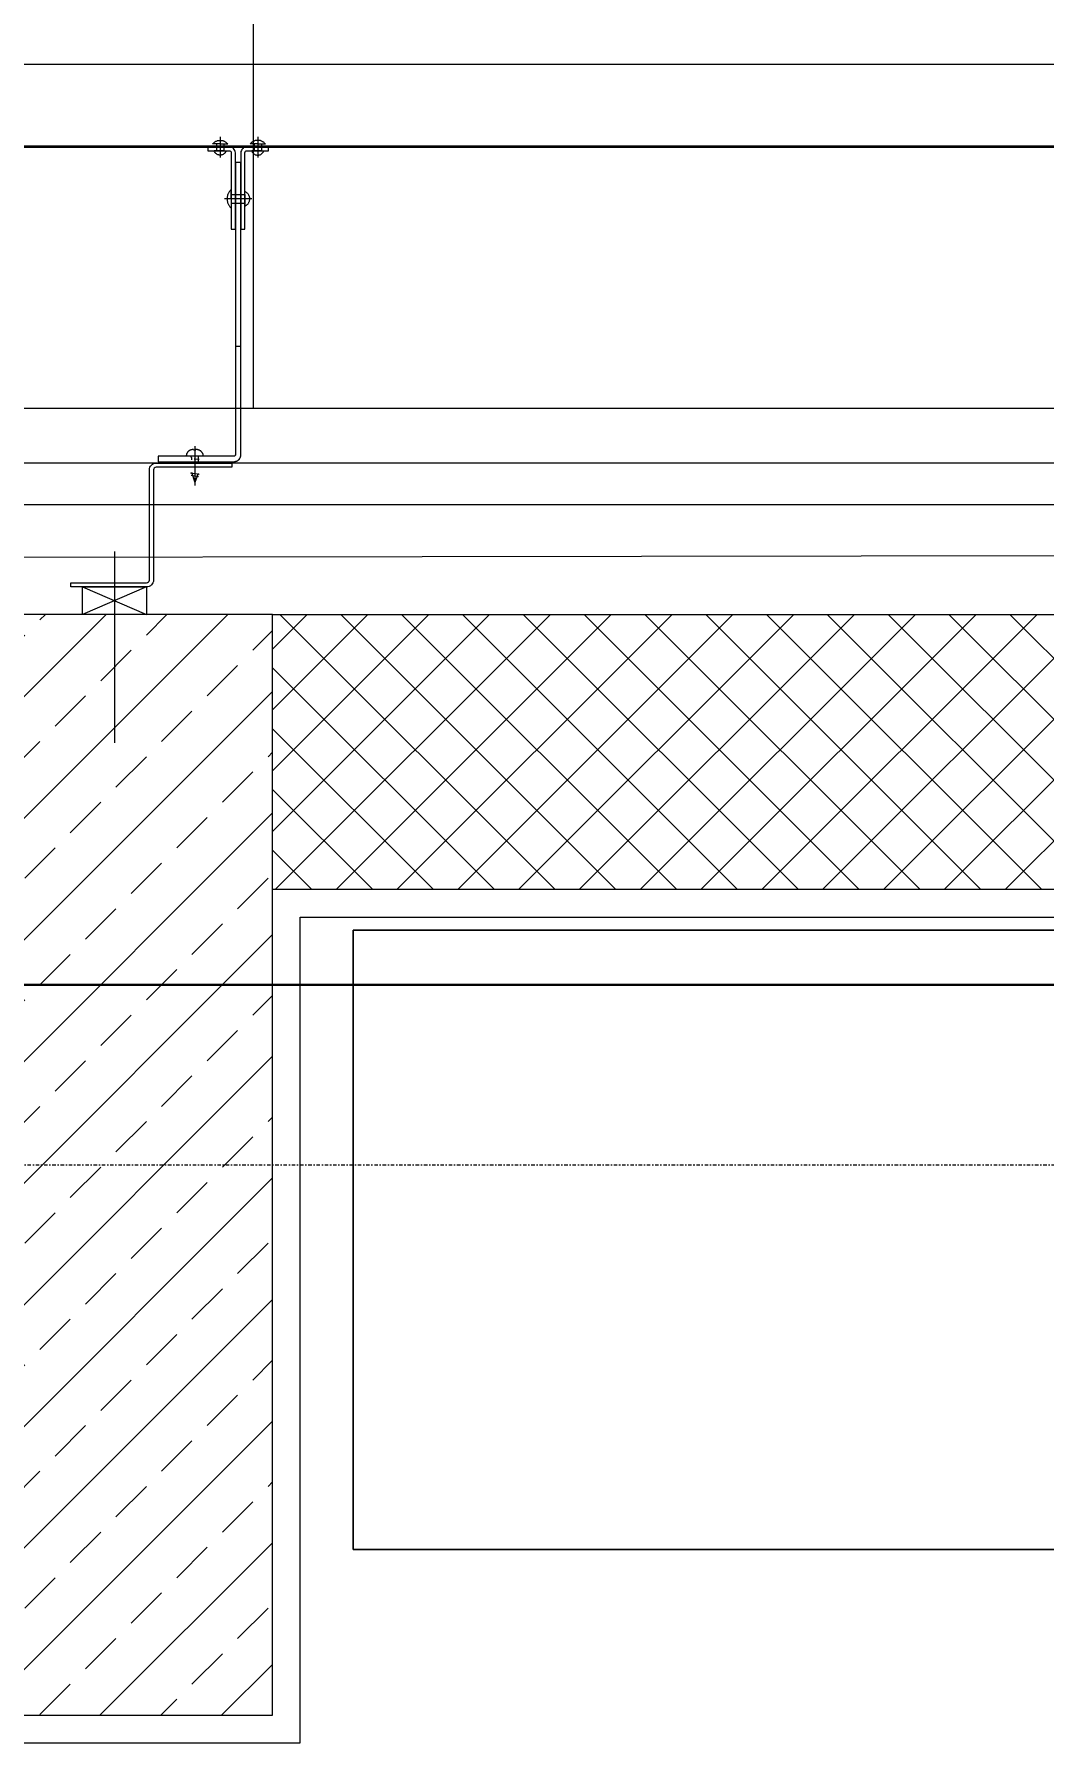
# Model space of a CAD drawing. Extents: x -1439 to 23780, y -1362 to 4476.
# Drawn here: x 2645.2 to 2718.5, y 2743 to 2867.2 of the extents above; entities that cross this region are included whole.
import ezdxf
from ezdxf.enums import TextEntityAlignment as Align

# ---------------------------------------------------------------- set-up
doc = ezdxf.new("R2010")
doc.units = 0
doc.header["$MEASUREMENT"] = 0
doc.linetypes.add('Audi$0$DASHDOT2', pattern=[0.5, 0.25, -0.125, 0, -0.125])
doc.layers.get('0').update_dxf_attribs({"color": 9, "lineweight": 9})
for name, color, linetype, lineweight in [('Audi$0$00', 8, 'Continuous', 9), ('Audi$0$01', 8, 'Continuous', 9), ('Audi$0$05', 8, 'Continuous', 9), ('Audi$0$06D', 8, 'Continuous', 9), ('Audi$0$09W', 8, 'Continuous', 9), ('Audi$0$10', 8, 'Continuous', 9), ('Audi$0$14', 8, 'Continuous', 9), ('Audi$0$22', 8, 'Continuous', 9), ('Audi$0$24', 8, 'Audi$0$DASHDOT2', 9), ('Audi$0$33', 8, 'Audi$0$BATTING', 9), ('E-KABLO', 7, 'Continuous', 30)]:
    doc.layers.add(name, color=color, linetype=linetype, lineweight=lineweight)
doc.styles.add('Audi$0$Arial', font='arial.ttf', dxfattribs={"height": 2.5})
doc.linetypes.add('Audi$0$BATTING', pattern='A,0.0001,-0.1,[134,ltypeshp.shx,S=0.1,R=0,X=-0.1,Y=0],-0.2,[134,ltypeshp.shx,S=0.1,R=180,X=0.1,Y=0],-0.1', length=0.4001)

# ---------------------------------------------------------------- blocks, each defined once
blk = doc.blocks.new('Audi$0$0_wallno')
blk.add_lwpolyline([(-7.84, 1.5), (7.942, 1.5), (7.942, -1.5), (-7.84, -1.5)], close=True)
blk.add_lwpolyline([(7.942, 0), (16.132, 0)])
at = {"style": 'Audi$0$Arial'}
blk.add_attdef('GENISLIK', text='', height=2, dxfattribs=at).set_placement((8.442, 0), align=Align.BOTTOM_LEFT)
blk.add_attdef('DUVARNO', text='', height=2, dxfattribs=at).set_placement((0, 0), align=Align.MIDDLE_CENTER)
blk.add_attdef('YUKSEKLIK', text='', height=2, dxfattribs=at).set_placement((8.442, -0.5), align=Align.TOP_LEFT)
blk = doc.blocks.new('Audi$0$Group-41-1')
for p, q in [((384804.5645, 69162.035), (384804.5645, 69161.585)), ((384805.1779, 69162.035), (384804.5645, 69162.035)), ((384805.1779, 69161.585), (384805.1779, 69162.035)), ((384804.5645, 69161.585), (384805.1779, 69161.585))]:
    blk.add_line(p, q)
at = {"flags": 128}
blk.add_lwpolyline([(384804.5645, 69162.035), (384805.1779, 69162.035), (384805.1779, 69161.585), (384804.5645, 69161.585)], close=True, dxfattribs=at)
blk = doc.blocks.new('Audi$0$Group-42-1')
at = {"layer": 'Audi$0$05', "color": 7}
blk.add_blockref('Audi$0$Group-41-1', (-1.2267, 0), dxfattribs=at)
blk = doc.blocks.new('Audi$0$p-kolon_80x80')
at = {"layer": 'Audi$0$09W'}
h = blk.add_hatch(dxfattribs=at)
h.set_pattern_fill('ANSI33', color=256, scale=25, style=0)
h.set_pattern_definition([(45, (-1222.5, -385), (-4.419417, 4.419417), []), (45, (-1218.0806, -385), (-4.419417, 4.419417), [3.125, -1.5625])])
h.paths.add_polyline_path([(-40, -40), (40, -40), (40, 40), (-40, 40)])
blk.add_lwpolyline([(-40, -40), (40, -40), (40, 40), (-40, 40)], close=True)
blk = doc.blocks.new('Audi$0$P-AKS_AUDI')
at = {"layer": 'Audi$0$24'}
blk.add_lwpolyline([(-3840, 0), (360, 0)], dxfattribs=at)
blk = doc.blocks.new('Audi$0$p- alum kaplama profil')
at = {"lineweight": 13}
blk.add_lwpolyline([(7.12, 12.59), (7.12, 26.49)], dxfattribs=at)
at = {"lineweight": 5}
blk.add_lwpolyline([(9.44, 15.16), (4.79, 15.16), (4.79, 17.16), (9.44, 17.16)], close=True, dxfattribs=at)
for points in [[(4.79, 15.16), (9.44, 17.16)], [(9.44, 15.16), (4.79, 17.16)]]:
    blk.add_lwpolyline(points, dxfattribs=at)
at = {"lineweight": 18}
blk.add_lwpolyline([(4.09, 6.16), (-1.41, 6.16), (-1.41, 6.46), (4.09, 6.46, 0.414214), (4.29, 6.66), (4.29, 14.66, -0.414214), (4.79, 15.16), (10.29, 15.16), (10.29, 14.86), (4.79, 14.86, 0.414214), (4.59, 14.66), (4.59, 6.66, -0.414214)], format="xyb", close=True, dxfattribs=at)
blk.add_lwpolyline([(-2.06, 5.56), (-2.06, -2.34), (-2.06, -15.69), (-1.66, -15.69), (-1.66, -2.34), (-1.66, 5.56), (-1.66, 5.56), (-1.66, 5.57), (-1.66, 5.57), (-1.66, 5.58), (-1.66, 5.58), (-1.65, 5.59), (-1.65, 5.59), (-1.65, 5.59), (-1.65, 5.6), (-1.65, 5.6), (-1.64, 5.61), (-1.64, 5.61), (-1.64, 5.62), (-1.64, 5.62), (-1.63, 5.62), (-1.63, 5.63), (-1.63, 5.63), (-1.62, 5.63), (-1.62, 5.64), (-1.61, 5.64), (-1.61, 5.64), (-1.61, 5.64), (-1.6, 5.65), (-1.6, 5.65), (-1.59, 5.65), (-1.59, 5.65), (-1.58, 5.65), (-1.58, 5.65), (-1.57, 5.66), (-1.57, 5.66), (-1.56, 5.66), (-1.56, 5.66), (3.94, 5.66), (3.94, 6.06), (-1.56, 6.06), (-1.58, 6.06), (-1.61, 6.05), (-1.63, 6.05), (-1.66, 6.05), (-1.68, 6.04), (-1.7, 6.03), (-1.73, 6.03), (-1.75, 6.02), (-1.77, 6.01), (-1.79, 6), (-1.82, 5.99), (-1.84, 5.97), (-1.86, 5.96), (-1.88, 5.94), (-1.89, 5.93), (-1.91, 5.91), (-1.93, 5.89), (-1.95, 5.87), (-1.96, 5.85), (-1.97, 5.83), (-1.99, 5.81), (-2, 5.79), (-2.01, 5.77), (-2.02, 5.75), (-2.03, 5.72), (-2.04, 5.7), (-2.04, 5.68), (-2.05, 5.65), (-2.05, 5.63), (-2.06, 5.61), (-2.06, 5.58)], close=True)
blk.add_lwpolyline([(-1.66, -2.34), (-2.06, -2.34)])
for points in [[(-2.36, -10.84), (-2.36, -16.39), (-2.36, -16.39, -0.414214), (-2.51, -16.54), (-2.51, -16.54), (-4.06, -16.54), (-4.06, -16.84), (-2.51, -16.84), (-2.51, -16.84, 0.414214), (-2.06, -16.39), (-2.06, -10.84)], [(-1.36, -10.84), (-1.66, -10.84), (-1.66, -16.39, 0.414214), (-1.21, -16.84), (-1.21, -16.84), (0.34, -16.84), (0.34, -16.54), (-1.21, -16.54), (-1.21, -16.54, -0.414214), (-1.36, -16.39), (-1.36, -16.39)]]:
    blk.add_lwpolyline(points, format="xyb", close=True)
for points in [[(1.05, 6.91, -10), (1.29, 7.56, -10)], [(1.29, 4.93, -10), (1.29, 7.8, -10)], [(1.53, 6.82, -10), (1.29, 7.56, -10)], [(1.61, 6.87, -10), (0.98, 6.96, -10)], [(1.56, 7.05, -10), (1.02, 7.13, -10)], [(1.29, 6.16, -10), (1.29, 6.26, -10)], [(0.67, 5.66, -10), (1.91, 5.66, -10)], [(0.67, 5.66, -10), (0.67, 5.64, -10), (0.67, 5.62, -10), (0.67, 5.6, -10), (0.68, 5.58, -10), (0.68, 5.56, -10), (0.69, 5.54, -10), (0.69, 5.52, -10), (0.7, 5.5, -10), (0.7, 5.48, -10), (0.71, 5.46, -10), (0.72, 5.45, -10), (0.73, 5.43, -10), (0.74, 5.41, -10), (0.75, 5.4, -10), (0.76, 5.38, -10), (0.77, 5.36, -10), (0.79, 5.35, -10), (0.8, 5.33, -10), (0.81, 5.32, -10), (0.83, 5.31, -10), (0.84, 5.29, -10), (0.86, 5.28, -10), (0.87, 5.27, -10), (0.89, 5.26, -10), (0.91, 5.25, -10), (0.92, 5.24, -10), (0.94, 5.23, -10), (0.96, 5.22, -10), (0.98, 5.21, -10), (1, 5.21, -10), (1.02, 5.2, -10), (1.03, 5.2, -10)], [(0.96, 5.66, -10), (0.97, 5.66, -10), (0.97, 5.66, -10), (0.97, 5.66, -10), (0.98, 5.66, -10), (0.98, 5.66, -10), (0.99, 5.66, -10), (0.99, 5.66, -10), (1, 5.66, -10), (1, 5.67, -10), (1, 5.67, -10), (1.01, 5.67, -10), (1.01, 5.67, -10), (1.01, 5.67, -10), (1.02, 5.68, -10), (1.02, 5.68, -10), (1.02, 5.68, -10), (1.03, 5.69, -10), (1.03, 5.69, -10), (1.03, 5.69, -10), (1.04, 5.7, -10), (1.04, 5.7, -10), (1.04, 5.7, -10), (1.04, 5.71, -10), (1.04, 5.71, -10), (1.05, 5.72, -10), (1.05, 5.72, -10), (1.05, 5.72, -10), (1.05, 5.73, -10), (1.05, 5.73, -10), (1.05, 5.74, -10), (1.05, 5.74, -10), (1.05, 5.75, -10)], [(1.33, 5.85, -10), (0.98, 5.88, -10)], [(1.03, 5.2, -10), (1.04, 5.2, -10), (1.05, 5.19, -10), (1.05, 5.19, -10), (1.06, 5.19, -10), (1.06, 5.19, -10), (1.07, 5.19, -10), (1.07, 5.19, -10), (1.08, 5.19, -10), (1.08, 5.19, -10), (1.09, 5.19, -10), (1.09, 5.18, -10), (1.1, 5.18, -10), (1.1, 5.18, -10), (1.11, 5.18, -10), (1.11, 5.18, -10), (1.12, 5.18, -10), (1.12, 5.18, -10), (1.13, 5.18, -10), (1.13, 5.18, -10), (1.14, 5.18, -10), (1.15, 5.18, -10), (1.15, 5.18, -10), (1.16, 5.17, -10), (1.16, 5.17, -10), (1.17, 5.17, -10), (1.17, 5.17, -10), (1.18, 5.17, -10), (1.18, 5.17, -10), (1.19, 5.17, -10), (1.19, 5.17, -10), (1.2, 5.17, -10), (1.2, 5.17, -10)], [(1.05, 5.83, -10), (1.05, 6.01, -10)], [(1.05, 5.75, -10), (1.05, 5.83, -10)], [(1.2, 5.17, -10), (1.2, 5.2, -10)], [(1.38, 5.2, -10), (1.2, 5.2, -10)], [(1.38, 5.17, -10), (1.38, 5.2, -10)], [(1.38, 5.17, -10), (1.38, 5.17, -10), (1.39, 5.17, -10), (1.39, 5.17, -10), (1.4, 5.17, -10), (1.41, 5.17, -10), (1.41, 5.17, -10), (1.42, 5.17, -10), (1.42, 5.17, -10), (1.43, 5.17, -10), (1.43, 5.18, -10), (1.44, 5.18, -10), (1.44, 5.18, -10), (1.45, 5.18, -10), (1.45, 5.18, -10), (1.46, 5.18, -10), (1.46, 5.18, -10), (1.47, 5.18, -10), (1.47, 5.18, -10), (1.48, 5.18, -10), (1.48, 5.18, -10), (1.49, 5.18, -10), (1.5, 5.19, -10), (1.5, 5.19, -10), (1.51, 5.19, -10), (1.51, 5.19, -10), (1.52, 5.19, -10), (1.52, 5.19, -10), (1.53, 5.19, -10), (1.53, 5.19, -10), (1.54, 5.19, -10), (1.54, 5.2, -10), (1.55, 5.2, -10)], [(1.53, 5.75, -10), (1.53, 5.92, -10)], [(1.53, 5.75, -10), (1.53, 5.74, -10), (1.53, 5.74, -10), (1.53, 5.73, -10), (1.53, 5.73, -10), (1.53, 5.72, -10), (1.54, 5.72, -10), (1.54, 5.72, -10), (1.54, 5.71, -10), (1.54, 5.71, -10), (1.54, 5.7, -10), (1.54, 5.7, -10), (1.55, 5.7, -10), (1.55, 5.69, -10), (1.55, 5.69, -10), (1.55, 5.69, -10), (1.56, 5.68, -10), (1.56, 5.68, -10), (1.56, 5.68, -10), (1.57, 5.67, -10), (1.57, 5.67, -10), (1.58, 5.67, -10), (1.58, 5.67, -10), (1.58, 5.67, -10), (1.59, 5.66, -10), (1.59, 5.66, -10), (1.6, 5.66, -10), (1.6, 5.66, -10), (1.6, 5.66, -10), (1.61, 5.66, -10), (1.61, 5.66, -10), (1.62, 5.66, -10), (1.62, 5.66, -10)], [(1.55, 5.2, -10), (1.57, 5.2, -10), (1.59, 5.21, -10), (1.6, 5.21, -10), (1.62, 5.22, -10), (1.64, 5.23, -10), (1.66, 5.24, -10), (1.68, 5.25, -10), (1.69, 5.26, -10), (1.71, 5.27, -10), (1.73, 5.28, -10), (1.74, 5.29, -10), (1.76, 5.31, -10), (1.77, 5.32, -10), (1.78, 5.33, -10), (1.8, 5.35, -10), (1.81, 5.36, -10), (1.82, 5.38, -10), (1.83, 5.4, -10), (1.84, 5.41, -10), (1.85, 5.43, -10), (1.86, 5.45, -10), (1.87, 5.46, -10), (1.88, 5.48, -10), (1.89, 5.5, -10), (1.89, 5.52, -10), (1.9, 5.54, -10), (1.9, 5.56, -10), (1.9, 5.58, -10), (1.91, 5.6, -10), (1.91, 5.62, -10), (1.91, 5.64, -10), (1.91, 5.66, -10)], [(-1.36, -13.04, 0), (-1.36, -12.37, 0)], [(-1.36, -13.72, 0), (-1.32, -13.68, 0), (-1.29, -13.65, 0), (-1.26, -13.61, 0), (-1.23, -13.58, 0), (-1.2, -13.54, 0), (-1.18, -13.5, 0), (-1.16, -13.45, 0), (-1.14, -13.41, 0), (-1.12, -13.37, 0), (-1.1, -13.32, 0), (-1.09, -13.28, 0), (-1.08, -13.23, 0), (-1.07, -13.18, 0), (-1.06, -13.14, 0), (-1.06, -13.09, 0), (-1.06, -13.04, 0), (-1.06, -12.99, 0), (-1.06, -12.95, 0), (-1.07, -12.9, 0), (-1.08, -12.85, 0), (-1.09, -12.81, 0), (-1.1, -12.76, 0), (-1.12, -12.72, 0), (-1.14, -12.67, 0), (-1.16, -12.63, 0), (-1.18, -12.59, 0), (-1.2, -12.55, 0), (-1.23, -12.51, 0), (-1.26, -12.47, 0), (-1.29, -12.43, 0), (-1.32, -12.4, 0), (-1.36, -12.37, 0)], [(-2.86, -13.04, 0), (-0.86, -13.04, 0)], [(-2.36, -12.52, 0), (-2.4, -12.53, 0), (-2.43, -12.56, 0), (-2.47, -12.58, 0), (-2.5, -12.6, 0), (-2.53, -12.63, 0), (-2.56, -12.66, 0), (-2.59, -12.69, 0), (-2.61, -12.73, 0), (-2.63, -12.76, 0), (-2.65, -12.8, 0), (-2.67, -12.84, 0), (-2.68, -12.88, 0), (-2.69, -12.92, 0), (-2.7, -12.96, 0), (-2.71, -13, 0), (-2.71, -13.04, 0), (-2.71, -13.08, 0), (-2.7, -13.13, 0), (-2.69, -13.17, 0), (-2.68, -13.21, 0), (-2.67, -13.25, 0), (-2.65, -13.28, 0), (-2.63, -13.32, 0), (-2.61, -13.36, 0), (-2.59, -13.39, 0), (-2.56, -13.42, 0), (-2.53, -13.45, 0), (-2.5, -13.48, 0), (-2.47, -13.51, 0), (-2.43, -13.53, 0), (-2.4, -13.55, 0), (-2.36, -13.57, 0)], [(-2.36, -13.04, 0), (-2.36, -12.52, 0)], [(-2.36, -13.04, 0), (-2.36, -12.73, 0)], [(-2.36, -12.73, 0), (-2.36, -13.04, 0)], [(-1.36, -12.73, 0), (-2.36, -12.73, 0)], [(-2.36, -13.04, 0), (-2.36, -13.36, 0)], [(-2.36, -13.04, 0), (-2.36, -13.57, 0)], [(-2.36, -13.36, 0), (-2.36, -13.04, 0)], [(-1.36, -13.36, 0), (-2.36, -13.36, 0)], [(-1.36, -13.04, 0), (-1.36, -13.72, 0)], [(-3.29, -17.54, 0), (-3.29, -16.04, 0)], [(-0.56, -17.54, 0), (-0.56, -16.04, 0)], [(-3.84, -17.04, 0), (-3.81, -17.07, 0), (-3.78, -17.1, 0), (-3.75, -17.12, 0), (-3.72, -17.15, 0), (-3.69, -17.17, 0), (-3.66, -17.19, 0), (-3.62, -17.21, 0), (-3.59, -17.23, 0), (-3.55, -17.24, 0), (-3.52, -17.26, 0), (-3.48, -17.27, 0), (-3.44, -17.28, 0), (-3.4, -17.28, 0), (-3.36, -17.29, 0), (-3.32, -17.29, 0), (-3.29, -17.29, 0), (-3.25, -17.29, 0), (-3.21, -17.29, 0), (-3.17, -17.28, 0), (-3.13, -17.28, 0), (-3.09, -17.27, 0), (-3.06, -17.26, 0), (-3.02, -17.24, 0), (-2.98, -17.23, 0), (-2.95, -17.21, 0), (-2.91, -17.19, 0), (-2.88, -17.17, 0), (-2.85, -17.15, 0), (-2.82, -17.12, 0), (-2.79, -17.1, 0), (-2.76, -17.07, 0), (-2.73, -17.04, 0)], [(-3.29, -17.04, 0), (-3.84, -17.04, 0)], [(-2.85, -16.54, 0), (-2.86, -16.51, 0), (-2.87, -16.47, 0), (-2.89, -16.44, 0), (-2.91, -16.41, 0), (-2.93, -16.38, 0), (-2.96, -16.35, 0), (-2.98, -16.33, 0), (-3.01, -16.31, 0), (-3.04, -16.29, 0), (-3.07, -16.27, 0), (-3.11, -16.25, 0), (-3.14, -16.24, 0), (-3.18, -16.23, 0), (-3.21, -16.22, 0), (-3.25, -16.22, 0), (-3.29, -16.22, 0), (-3.32, -16.22, 0), (-3.36, -16.22, 0), (-3.39, -16.23, 0), (-3.43, -16.24, 0), (-3.46, -16.25, 0), (-3.5, -16.27, 0), (-3.53, -16.29, 0), (-3.56, -16.31, 0), (-3.59, -16.33, 0), (-3.61, -16.35, 0), (-3.64, -16.38, 0), (-3.66, -16.41, 0), (-3.68, -16.44, 0), (-3.7, -16.47, 0), (-3.71, -16.51, 0), (-3.73, -16.54, 0)], [(-3.29, -16.54, 0), (-3.73, -16.54, 0)], [(-3.29, -16.54, 0), (-3.55, -16.54, 0)], [(-3.55, -16.54, 0), (-3.29, -16.54, 0)], [(-3.55, -17.04, 0), (-3.55, -16.54, 0)], [(-3.29, -16.54, 0), (-2.85, -16.54, 0)], [(-3.29, -16.54, 0), (-3.03, -16.54, 0)], [(-3.03, -16.54, 0), (-3.29, -16.54, 0)], [(-3.29, -17.04, 0), (-2.73, -17.04, 0)], [(-3.03, -17.04, 0), (-3.03, -16.54, 0)], [(-0.56, -17.04, 0), (-1.11, -17.04, 0)], [(0, -17.04, 0), (-0.03, -17.07, 0), (-0.06, -17.1, 0), (-0.09, -17.12, 0), (-0.12, -17.15, 0), (-0.15, -17.17, 0), (-0.18, -17.19, 0), (-0.22, -17.21, 0), (-0.25, -17.23, 0), (-0.29, -17.24, 0), (-0.33, -17.26, 0), (-0.36, -17.27, 0), (-0.4, -17.28, 0), (-0.44, -17.28, 0), (-0.48, -17.29, 0), (-0.52, -17.29, 0), (-0.56, -17.29, 0), (-0.59, -17.29, 0), (-0.63, -17.29, 0), (-0.67, -17.28, 0), (-0.71, -17.28, 0), (-0.75, -17.27, 0), (-0.79, -17.26, 0), (-0.82, -17.24, 0), (-0.86, -17.23, 0), (-0.89, -17.21, 0), (-0.93, -17.19, 0), (-0.96, -17.17, 0), (-0.99, -17.15, 0), (-1.02, -17.12, 0), (-1.05, -17.1, 0), (-1.08, -17.07, 0), (-1.11, -17.04, 0)], [(-1, -16.54, 0), (-0.98, -16.51, 0), (-0.97, -16.47, 0), (-0.95, -16.44, 0), (-0.93, -16.41, 0), (-0.91, -16.38, 0), (-0.88, -16.35, 0), (-0.86, -16.33, 0), (-0.83, -16.31, 0), (-0.8, -16.29, 0), (-0.77, -16.27, 0), (-0.73, -16.25, 0), (-0.7, -16.24, 0), (-0.66, -16.23, 0), (-0.63, -16.22, 0), (-0.59, -16.22, 0), (-0.56, -16.22, 0), (-0.52, -16.22, 0), (-0.48, -16.22, 0), (-0.45, -16.23, 0), (-0.41, -16.24, 0), (-0.38, -16.25, 0), (-0.34, -16.27, 0), (-0.31, -16.29, 0), (-0.28, -16.31, 0), (-0.25, -16.33, 0), (-0.23, -16.35, 0), (-0.2, -16.38, 0), (-0.18, -16.41, 0), (-0.16, -16.44, 0), (-0.14, -16.47, 0), (-0.13, -16.51, 0), (-0.12, -16.54, 0)], [(-0.56, -16.54, 0), (-1, -16.54, 0)], [(-0.56, -16.54, 0), (-0.82, -16.54, 0)], [(-0.82, -16.54, 0), (-0.56, -16.54, 0)], [(-0.82, -17.04, 0), (-0.82, -16.54, 0)], [(-0.56, -16.54, 0), (-0.3, -16.54, 0)], [(-0.56, -16.54, 0), (-0.12, -16.54, 0)], [(-0.3, -16.54, 0), (-0.56, -16.54, 0)], [(-0.56, -17.04, 0), (0, -17.04, 0)], [(-0.3, -17.04, 0), (-0.3, -16.54, 0)]]:
    blk.add_polyline3d(points)
blk = doc.blocks.new('Audi$0$p-zemin kat')
at = {"layer": 'Audi$0$09W'}
h = blk.add_hatch(dxfattribs=at)
h.set_pattern_fill('ANSI37', color=256, scale=25, style=0)
h.set_pattern_definition([(45, (-5945, 0), (-2.2097087, 2.2097087), []), (135, (-5945, 0), (-2.2097087, -2.2097087), [])])
h.paths.add_polyline_path([(2662.5, 2825), (2785, 2825), (2785, 2805), (2662.5, 2805)])
at = {"layer": 'Audi$0$00'}
blk.add_lwpolyline([(2662.5, 2825), (2785, 2825), (2785, 2805), (2662.5, 2805)], close=True, dxfattribs=at)
at = {"layer": 'Audi$0$06D'}
for points in [[(2529.82, 2825), (2529.82, 2865), (4067.5, 2865), (4067.5, 2825)], [(2529.82, 2840), (2791.28, 2840)], [(2529.82, 2833), (2785, 2833), (2785, 2825)]]:
    blk.add_lwpolyline(points, dxfattribs=at)
at = {"layer": 'Audi$0$10'}
for points, const_width in [([(2529.82, 2859), (4067.2, 2859)], 0.2), ([(2529.82, 2836), (2791.63, 2836)], 0.1)]:
    blk.add_lwpolyline(points, dxfattribs=dict(at, const_width=const_width))
at = {"layer": 'Audi$0$14'}
blk.add_lwpolyline([(2527.82, 2820), (2527.82, 2803), (2580.5, 2803), (2580.5, 2743), (2664.5, 2743), (2664.5, 2803), (2664.5, 2803), (2785, 2803), (2787, 2803), (2787, 2819.3)], dxfattribs=at)
at = {"layer": 'Audi$0$33', "ltscale": 0.4}
blk.add_lwpolyline([(2529.82, 2829), (2785, 2829.37)], dxfattribs=at)
at = {"layer": 'Audi$0$01'}
blk.add_blockref('Audi$0$p-kolon_80x80', (2622.5, 2785), dxfattribs=at)
at = {"layer": 'Audi$0$10', "rotation": 180}
blk.add_blockref('Audi$0$p- alum kaplama profil', (2658.14, 2842.16), dxfattribs=at)
at = {"layer": 'Audi$0$24'}
blk.add_blockref('Audi$0$P-AKS_AUDI', (4722.5, 2785), dxfattribs=at)

msp = doc.modelspace()

# ---------------------------------------------------------------- linework, layer by layer
at = {"layer": 'E-KABLO', "color": 6}
msp.add_line((2243.68, 2798.09), (3974.37, 2798.09), dxfattribs=at)

# ---------------------------------------------------------------- block references
at = {"layer": 'Audi$0$05', "color": 7, "xscale": 100, "yscale": 100, "zscale": 100}
msp.add_blockref('Audi$0$Group-42-1', (-38477665.43, -6913401.44), dxfattribs=at)
at = {"layer": 'Audi$0$10'}
msp.add_blockref('Audi$0$p-zemin kat', (0, 0), dxfattribs=at)
at = {"layer": 'Audi$0$22'}
ref = msp.add_blockref('Audi$0$0_wallno', (2661.09, 2920.66), dxfattribs=dict(at, xscale=-5, yscale=5, zscale=5, rotation=90))
ref.add_attrib('DUVARNO', 'AUDI-GC02', dxfattribs={"layer": '0', "height": 10, "rotation": 90, "style": 'Audi$0$Arial'}).set_placement((2661.09, 2921.4), align=Align.MIDDLE_CENTER)

doc.saveas('drawing.dxf')
